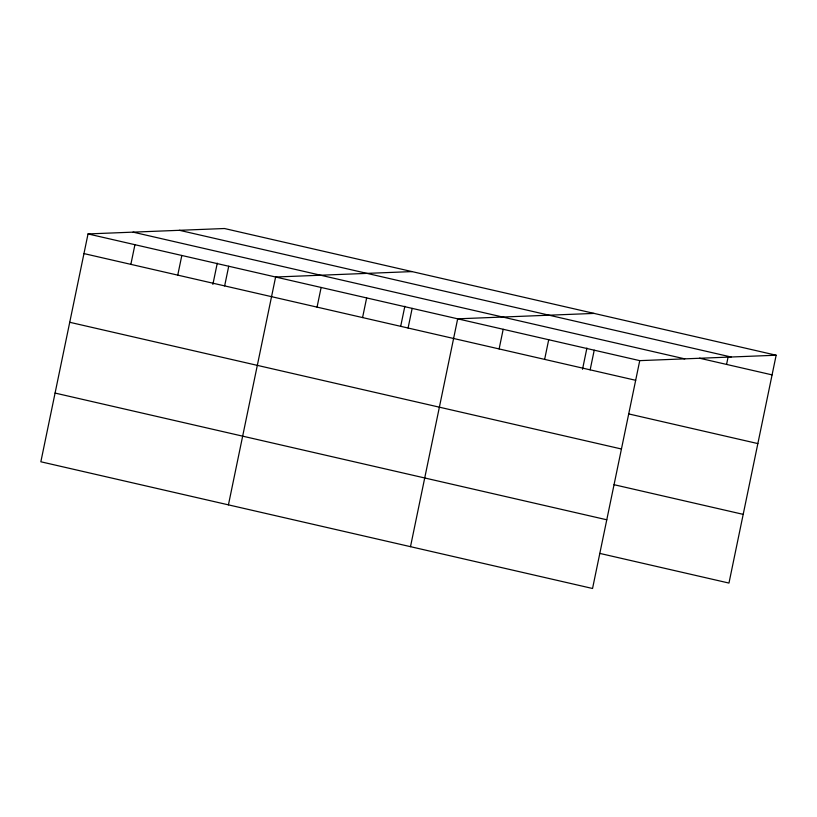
<?xml version="1.0" encoding="UTF-8"?>
<svg xmlns="http://www.w3.org/2000/svg" width="817" height="817" viewBox="0 0 817 817"><rect width="100%" height="100%" fill="white"/><g stroke="black" fill="none" stroke-linecap="round" stroke-linejoin="round"><path stroke-width="1.23" d="M776.15 355.221L224.45 228.515L88.032 233.928L40.85 461.779L592.55 588.485L639.742 360.644L776.15 355.221L728.968 583.072L599.801 553.405M130.863 264.351L134.928 244.702M177.759 275.125L181.823 255.476M212.88 284.398L217.271 263.156M224.644 285.899L228.719 266.24M228.433 504.855L275.615 277.014L412.023 271.591M317.057 307.121L321.132 287.461M362.574 317.568L366.649 297.919M400.708 326.228L404.854 306.242M408.091 328.025L412.156 308.377M410.491 546.675L457.673 318.824L594.092 313.411M499.126 348.93L503.19 329.282M544.633 359.388L548.707 339.729M582.521 369.284L586.912 348.052M590.15 369.835L594.225 350.187M726.568 364.423L728.09 357.049M179.434 230.302L731.133 357.009M699.505 358.203L772.075 374.88M133.048 232.14L684.758 358.857M88.032 233.928L639.742 360.644M83.967 253.587L635.667 380.293M628.682 413.913L757.849 443.58M69.741 322.286L621.441 448.993M614.027 484.695L743.194 514.363M55.076 393.069L606.786 519.786"/></g></svg>
